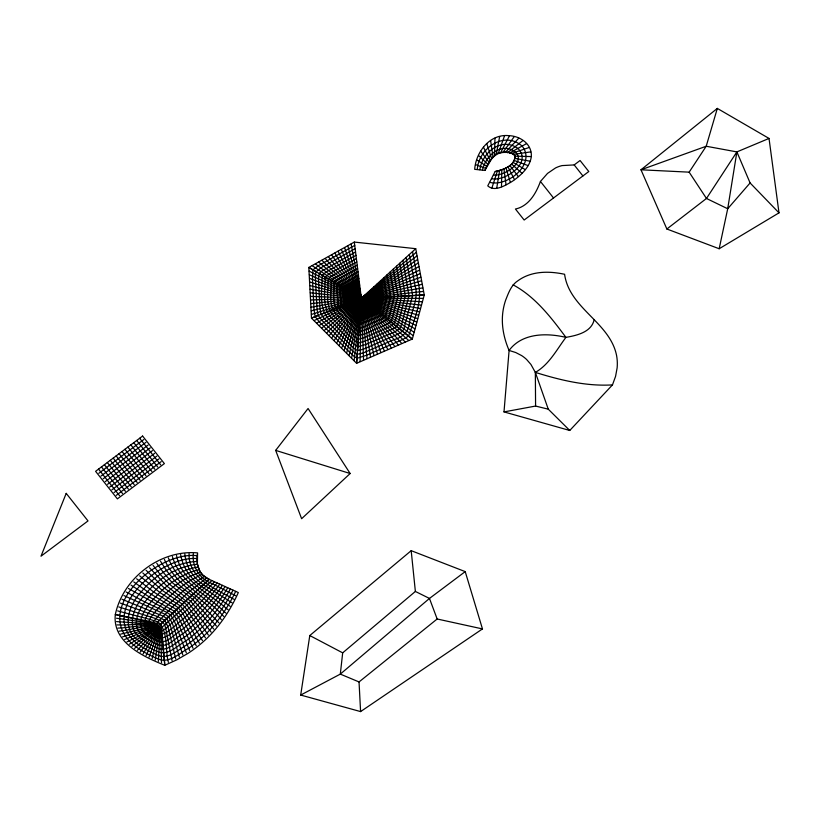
<?xml version="1.0" encoding="UTF-8"?>
<svg xmlns="http://www.w3.org/2000/svg" width="820" height="820" viewBox="0 0 820 820"><rect width="100%" height="100%" fill="white"/><g stroke="black" fill="none" stroke-linecap="round" stroke-linejoin="round"><path stroke-width="1.23" d="M193.274 553.654C191.849 566.938 200.08 579.422 212.595 583.819L235.688 595.73M495.259 171.513C503.326 169.75 514.775 166.029 515.021 156.179C511.557 151.054 503.275 152.305 497.822 153.176A7.657 7.267 -22.6 0 0 496.008 154.088L491.6 158.865L484.907 170.437L474.678 169.33C475.969 151.802 489.899 133.66 508.902 135.648C518.793 135.966 529.556 142.239 531.155 152.674A17.814 16.923 -22.6 0 1 531.134 157.829C529.495 166.47 522.976 173.153 516.323 178.432A64.975 61.725 -22.6 0 1 510.952 182.183C504.402 185.843 494.542 192.054 487.756 185.863L495.147 171.534C503.008 169.904 515.964 165.63 514.827 155.523A3.341 3.177 -22.6 0 0 513.945 154.324C499.964 147.18 489.581 157.85 484.968 170.334M501.778 169.75L501.512 186.714M360.082 361.599L361.333 298.285L354.312 242.074L415.73 248.685L424.258 294.974L412.316 339.06L356.597 363.311L311.477 318.129L308.822 267.433L354.312 242.074M164.779 665.297L160.607 624.522L209.131 579.33L202.94 575.199A19.772 18.778 -22.6 0 1 199.731 571.017L197.394 563.986L197.569 552.885C160.228 549.492 122.969 578.202 115.302 614.6C112.34 642.501 143.305 656.666 164.779 665.297L176.833 659.823L188.077 653.314A120.612 114.574 -22.6 0 0 203.391 641.609C218.509 628.11 230.071 610.992 238.323 592.553L209.131 579.33C199.137 575.435 195.549 563.709 197.446 553.879M494.542 155.277L494.952 138.17M158.342 661.412L160.105 631.492L159.756 628.448L156.425 623.559L148.82 621.273L116.84 614.836M356.597 363.311L361.333 298.285L351.093 244.052M504.003 411.906L509.097 350.437C503.921 338.486 501.153 325.253 502.834 312.236A65.139 61.879 -22.6 0 1 505.612 300.243C508.451 293.16 511.106 285.145 517.84 280.809A39.729 37.74 -22.6 0 1 525.856 276.217C538.053 270.959 551.85 271.584 564.591 274.269C569.357 308.617 609.916 322.229 616.578 355.49A48.595 46.166 -22.6 0 1 617.132 367.903L615.574 376.339L612.478 384.898L569.756 430.479L504.003 411.906L535.583 406.054L548.262 409.17L569.756 430.479M411.189 550.671L415.371 591.445L342.678 652.853L340.31 674.112L300.694 695.053L309.786 635.541L411.189 550.671L465.217 571.612L482.467 628.919L360.595 711.586L300.694 695.053M356.628 363.055L361.333 298.285L347.854 245.856M354.117 360.605L361.333 298.285L344.615 247.66M496.756 188.016L499.595 170.447M155.216 660.059L159.5 631.267L159.449 628.345L158.106 626.357L155.943 624.307L152.387 623.282L116.501 618.239M499.636 136.643L496.346 153.873M769.027 138.436L736.883 151.905L727.709 208.751L719.171 248.747L666.865 229.005L640.984 169.791L717.326 108.414L769.027 138.436L779 212.862L719.171 248.747M351.606 358.114L361.333 298.285L341.376 249.464M349.115 355.613L361.333 298.285L415.73 248.685M594.1 319.964C591.251 332.325 576.614 335.503 565.913 337.368C546.653 332.776 522.022 332.889 509.097 350.437L515.739 352.538L521.582 355.562A36.131 34.317 -22.6 0 1 526.635 359.519L530.899 364.418L535.347 372.393L548.262 409.17M152.13 658.634L158.916 631L159.152 628.212L158.106 626.357L155.851 624.717L152.294 624.02L116.563 621.601M477.291 169.412C478.613 148.276 504.31 130.329 522.176 146.144C536.423 163.969 507.426 187.185 489.796 182.337M346.614 353.112L361.333 298.285L416.222 252.386M355.142 248.696L320.774 267.884L316.202 271.697L315.444 274.403L315.505 280.645L317.032 309.386L318.15 315.403L321.788 320.21L350.519 349.012L355.019 353.123L357.489 354.25L363.311 352.938L394.03 339.613C402.579 337.481 408.944 331.352 409.559 322.301C411.712 310.37 418.846 298.337 415.115 285.944L409.334 254.528M355.552 251.996L321.03 271.522L319.236 273.48L318.437 278.861L319.984 308.648L321.05 314.255L324.433 318.744L351.237 345.63L355.439 349.453L357.756 350.488L363.178 349.299L397.556 334.345L402.466 331.239L403.881 328.933L412.624 295.507L406.125 257.439M717.326 108.414L706.204 146.247L689.149 172.159L640.984 169.791L706.204 146.247L736.883 151.905L750.095 182.952L779 212.862M479.843 169.72C482.232 152.479 501.707 136.55 517.953 148.502C532.559 162.708 505.468 181.579 491.621 178.719M491.887 188.036L497.381 171.031M504.505 135.894L498.447 152.981M344.113 350.601L361.333 298.285L416.878 255.932M149.076 657.138L158.342 630.713L158.865 628.069L158.106 626.357C145.242 622.216 130.626 625.629 117.045 624.891M540.452 181.456C536.7 191.48 531.175 201.997 521.223 207.029A22.96 21.812 -22.6 0 1 515.431 209.008L524.154 220.026L588.791 171.534L580.068 160.515L574.195 164.922L562.1 165.589A29.95 28.454 -22.6 0 0 555.519 167.957L547.534 173.399L540.452 181.456L553.531 197.989M341.612 348.1L361.333 298.285L417.534 259.489M482.406 170.027C485.727 156.476 499.277 142.67 513.822 150.767C528.418 161.202 504.126 176.341 493.435 175.111M146.062 655.569L157.778 630.416L158.588 627.925L158.106 626.357C145.171 623.6 131.241 627.751 117.916 628.099M339.111 345.599L361.333 298.285L418.19 263.035M509.404 135.915L500.692 152.53M235.668 591.353C224.998 613.76 209.305 634.126 188.713 648.23C179.518 653.048 169.545 663.605 158.486 659.126C149.722 655.416 141.173 650.967 133.691 645.032C90.661 609.311 157.748 550.681 197.22 555.724M233.013 590.154C222.159 611.474 206.906 630.846 187.196 644.633C178.524 649.317 169.309 659.352 158.711 655.651C150.808 652.33 143.131 648.302 136.397 642.962C96.791 610.203 161.745 555.406 197.056 558.574M336.62 343.098L361.333 298.285L418.846 266.582M230.358 588.955C219.35 609.178 204.508 627.577 185.689 641.045C177.489 645.514 169.022 655.282 158.926 652.187C151.895 649.245 145.068 645.658 139.082 640.912C120.53 629.104 128.689 604.955 141.214 591.886C154.898 575.045 175.049 562.428 197.118 561.423M143.1 653.929L157.225 630.108L158.311 627.771L158.106 626.357L209.131 579.33M227.714 587.745C216.552 606.882 202.12 624.307 184.192 637.458C176.454 641.722 168.705 651.203 159.131 648.733C152.991 646.16 147.016 643.013 141.778 638.862C124.568 627.864 133.937 606.093 145.15 594.408C158.209 578.612 176.73 566.394 197.435 564.252M334.119 340.597L361.333 298.285L419.491 270.139M225.059 586.546C213.753 604.566 199.731 621.037 182.686 633.87C175.398 637.96 168.377 647.062 159.346 645.268C154.078 643.064 148.963 640.369 144.463 636.812C128.627 626.572 139.349 607.251 149.189 596.899C161.704 582.108 178.719 570.31 198.071 567.009M736.883 151.905L706.471 198.471L666.865 229.005M514.212 136.663L502.957 152.407M222.404 585.347C210.976 602.228 197.343 617.768 181.189 630.283C174.352 634.219 168.018 642.859 159.562 641.804C155.164 639.979 150.9 637.724 147.159 634.772C132.737 625.229 144.955 608.45 153.33 599.348C165.394 585.5 181.035 574.123 199.055 569.664M140.189 652.197L156.681 629.78L158.106 626.357C145.273 624.994 132.092 629.78 119.146 631.174M331.618 338.086L361.333 298.285L420.147 273.685M219.75 584.137C208.198 599.891 194.965 614.487 179.683 626.695C169.453 634.772 161.304 644.028 149.845 632.722C136.991 623.815 150.798 609.711 157.583 601.757C169.289 588.77 183.731 577.772 200.418 572.145M275.663 450.385L308.074 408.503L350.15 473.519L301.627 518.712L275.663 450.385L350.15 473.519M217.095 582.938C205.441 597.524 192.587 611.218 178.176 623.118C170.898 628.868 161.263 640.338 152.53 630.672C141.552 622.37 156.835 611.095 161.95 604.084C173.389 591.876 186.786 581.206 202.15 574.389M329.117 335.585L361.333 298.285L420.803 277.232M750.095 182.952L727.709 208.751L706.471 198.471L689.149 172.159M214.44 581.739L191.285 606.185L165.763 628.489L160.822 631.584L154.191 627.853L152.366 624.655L152.889 622.206L166.378 606.359L184.684 589.703L204.231 576.347M137.35 650.373L156.148 629.442L158.106 626.357L153.043 626.377L120.714 634.106M518.793 138.18L505.233 152.499M211.785 580.539L186.868 605.088L162.729 626.664L160.156 628.458L156.794 626.634L155.872 625.035L156.425 623.559L170.673 608.645L188.333 592.409L206.578 577.987M326.616 333.084L361.333 298.285L421.459 280.788M134.583 648.446L158.106 626.357L160.935 628.069L161.919 631.226L164.728 663.677M324.125 330.583L361.333 298.285L422.115 284.335M522.965 140.507L507.488 152.704M360.595 711.586L359.037 681.943L437.162 618.997L482.467 628.919M131.907 646.406L158.106 626.357L160.156 628.458L160.822 631.584L161.499 662.662M98.8 473.314L143.746 439.581M100.973 476.071L145.929 442.339M103.156 478.818L148.102 445.096M105.339 481.576L150.285 447.853M107.512 484.333L152.469 450.61M109.695 487.09L154.642 453.357M321.624 328.082L361.333 298.285L422.771 287.882M111.879 489.847L156.825 456.115M114.052 492.594L159.008 458.872M116.235 495.352L161.181 461.629M465.217 571.612L429.465 598.436L340.31 674.112L359.037 681.943M319.123 325.581L361.333 298.285L423.417 291.438M129.334 644.233L158.106 626.357L153.381 626.9L122.559 636.873M526.512 143.633L509.743 152.95M354.732 245.385L318.058 265.854L312.973 269.8L312.451 279.466L314.08 310.134L315.126 316.612L319.154 321.676L349.802 352.395L354.578 356.854L357.171 358.248L366.704 355.203L402.743 339.5L408.534 336.087C414.09 319.913 422.269 302.467 418.702 285.114L412.532 251.607M355.962 255.307L326.186 271.943L322.25 275.253C322.045 289.86 317.914 310.78 330.88 321.132L353.881 344.133L358.012 346.757L365.699 344.533L394.973 331.772L399.524 328.881L401.708 324.259L408.965 295.702L402.928 260.36M356.382 258.608L328.881 273.962L325.253 277.027C325.079 290.957 321.184 309.324 333.217 319.38L354.455 340.607L358.268 343.026L365.361 340.976L392.38 329.189L396.583 326.534L398.602 322.26L405.295 295.897L399.729 263.271M356.792 261.918L331.587 275.991L328.266 278.8C328.092 291.571 324.525 308.402 335.564 317.617L355.029 337.082L358.524 339.295L365.023 337.42L389.797 326.616L393.651 324.177L395.496 320.261L401.636 296.102L396.531 266.192M357.202 265.219L334.293 278.021L331.27 280.573C331.116 292.176 327.867 307.49 337.901 315.864L355.603 333.555L358.781 335.575L364.695 333.863L387.204 324.043L390.709 321.819L392.39 318.273L397.966 296.297L393.333 269.114M357.612 268.529L336.999 280.04L334.273 282.336C334.14 292.791 331.218 306.567 340.249 314.101L356.177 330.029L359.037 331.844L364.357 330.306L387.768 319.472L389.285 316.274L394.307 296.502L390.125 272.025M358.032 271.84L338.301 282.992L337.276 284.109L336.825 287.184L338.311 307.408L355.562 325.345L359.293 328.113L362.389 327.436L382.028 318.888L385.646 315.792L390.648 296.696L386.927 274.946M358.442 275.141L341.181 284.909L340.29 285.883L339.88 288.568L341.192 306.27L356.28 321.963L359.539 324.382L379.445 316.315L382.602 313.609L386.978 296.891L383.729 277.867M358.853 278.452L344.062 286.815L342.944 289.962L344.072 305.132L359.795 320.661L376.862 313.742L379.568 311.415L383.319 297.096L380.531 280.778M359.262 281.752L346.942 288.732L346.009 291.346L346.942 303.984L360.052 316.93L374.268 311.159L376.523 309.232L379.65 297.291L377.333 283.699M359.683 285.063L349.812 290.639L349.074 292.74L349.822 302.846L360.308 313.199L371.685 308.587L373.489 307.039L375.99 297.496L374.125 286.621M360.093 288.363L352.692 292.555L352.139 294.124L352.702 301.709L360.564 309.468L370.445 304.856L372.321 297.691L370.927 289.532M360.503 291.674C351.934 292.627 354.752 303.564 360.82 305.747C368.129 305.809 370.015 297.957 367.729 292.453M360.913 294.985C356.321 295.241 358.309 302.108 361.671 301.842M316.622 323.07L361.333 298.285L424.053 294.985M126.905 641.937L158.106 626.357L153.77 627.392L124.63 639.487M314.132 320.569L361.333 298.285L424.258 294.974M361.876 301.75C365.146 301.534 365.402 297.742 364.531 295.364M535.583 406.054L535.347 372.393C549.062 364.623 556.729 349.627 565.913 337.368C551.132 317.483 535.347 296.809 513.105 284.847M311.661 318.047L318.15 315.403M311.477 318.129L361.333 298.285L423.151 298.367M321.05 314.255L361.333 298.285L422.249 301.75M529.187 147.477L511.957 153.361M311.446 314.449L361.333 298.285L421.326 305.132M311.252 310.841L361.333 298.285L420.414 308.515M311.057 307.233L361.333 298.285L419.502 311.897M530.765 151.874L513.945 154.324M310.872 303.625L361.333 298.285L418.579 315.269M612.478 384.898C586.218 386.486 560.234 380.131 535.347 372.393M310.678 300.017L361.333 298.285L417.667 318.652M531.053 156.569L515.021 156.179M310.493 296.399L361.333 298.285L416.755 322.034M310.298 292.791L361.333 298.285L415.832 325.417M310.114 289.183L361.333 298.285L414.92 328.799M530.028 161.212L514.97 158.362M115.302 614.6L160.607 624.522M309.919 285.575L361.333 298.285L413.997 332.182M117.649 610.88C131.046 614.611 144.679 617.634 157.922 621.888C168.797 631.523 164.769 649.112 168.407 662.334M309.734 281.957L361.333 298.285L413.075 335.554M118.808 606.933L155.595 618.536L162.821 622.072L164.728 624.983L165.763 628.489L172.087 660.694M475.692 164.666L485.952 168.448M514.273 160.464L527.967 165.568M120.263 603.048L157.266 616.476L164.748 620.248L167.946 626.757L175.736 658.901M309.55 278.349L361.333 298.285L412.316 339.06M121.995 599.256L163.221 616.189L166.655 618.434L170.14 624.994L179.324 656.984M309.355 274.741L361.333 298.285L412.132 338.916M123.953 595.566L165.056 614.293L168.571 616.63L172.313 623.2L182.85 654.965M415.371 591.445L429.465 598.436L437.162 618.997M309.181 271.133L361.333 298.285L408.688 340.443M309.786 635.541L342.678 652.853M126.126 591.978L145.13 602.116L166.911 612.396L170.488 614.816L174.486 621.386L186.314 652.833M309.027 267.545L316.202 271.697M233.915 599.287C216.131 588.811 188.21 579.156 189.071 553.695M308.822 267.433L361.333 298.285L405.223 341.96M319.236 273.48L361.333 298.285L401.749 343.478M513.115 162.391L525.21 169.576M128.484 588.504L172.405 613.011L176.638 619.551L189.707 650.598M476.943 160.043L487.008 166.47M232.05 602.803L208.874 587.971C195.775 581.39 186.078 568.834 184.849 553.992M312.225 265.721L361.333 298.285L394.809 346.501M131.036 585.142L149.189 596.899L174.332 611.207L178.78 617.696L193.028 648.251M230.102 606.277L206.988 590.031C193.663 582.477 183.147 569.992 180.656 554.576M133.742 581.903L151.372 594.387L176.259 609.393L180.902 615.82L196.267 645.801M315.454 263.907L361.333 298.285L391.335 348.008M228.062 609.711L226.31 608.378C208.27 592.686 181.866 581.349 176.495 555.417M136.612 578.787L153.637 591.948L178.196 607.589L183.014 613.924L199.424 643.249M225.93 613.104L224.188 611.659C206.363 594.131 179.734 582.538 172.385 556.514M318.693 262.103L361.333 298.285L387.86 349.525M521.951 173.225L511.629 164.102M139.636 575.814L159.838 592.46L180.123 605.785L185.105 612.017L202.489 640.604M223.706 616.435C205.82 596.447 178.032 584.455 168.336 557.856M478.593 155.534L488.105 164.502M321.932 260.299L361.333 298.285L384.385 351.032M221.39 619.705C203.811 598.118 176.085 585.685 164.369 559.435M142.803 572.975L162.135 590.287L182.06 603.981L187.185 610.09L205.471 637.868M218.971 622.913L194.699 597.606L181.097 586.833L174.547 580.591L166.429 570.474L160.505 561.218M146.093 570.289L164.502 588.196L183.998 602.177L186.868 605.088L208.362 635.039M325.181 258.495L361.333 298.285L380.921 352.538M216.459 626.06L192.751 599.492L171.964 582.364L163.252 572.35L156.733 563.207M149.517 567.758L166.931 586.167L188.836 603.233L211.15 632.128M213.856 629.124L190.804 601.357L169.422 584.219L160.156 574.369L153.063 565.39M574.195 164.922L582.907 175.941M328.42 256.691L398.284 344.984M139.656 438.259L160.689 464.848M136.714 440.473L157.758 467.051M133.783 442.677L154.816 469.255M130.841 444.881L151.874 471.469M127.899 447.084L148.943 473.673M124.968 449.288L146.001 475.877M122.026 451.492L143.07 478.08M119.095 453.696L140.128 480.284M116.153 455.899L137.186 482.488M113.211 458.103L134.254 484.692M110.28 460.307L131.313 486.895M107.338 462.511L128.371 489.099M104.396 464.714L125.439 491.303M101.465 466.918L122.498 493.507M98.523 469.122L119.566 495.71M480.745 151.198L489.232 162.555M518.342 176.566L509.907 165.589M331.659 254.876L361.333 298.285L377.446 354.055M334.898 253.072L361.333 298.285L373.971 355.562M483.441 147.159L490.411 160.638M514.458 179.59L508.01 166.88M338.137 251.268L361.333 298.285L370.496 357.079M486.731 143.541L491.662 158.762M510.358 182.327L506.012 167.987M490.596 140.497L493.025 156.958M506.042 184.746L503.921 168.93M367.022 358.586L361.333 298.285L363.557 360.093M66.205 493.373L41 556.196L88.006 520.925L66.205 493.373M142.598 436.055L95.591 471.326L117.383 498.878L164.389 463.607L142.598 436.055"/></g></svg>
